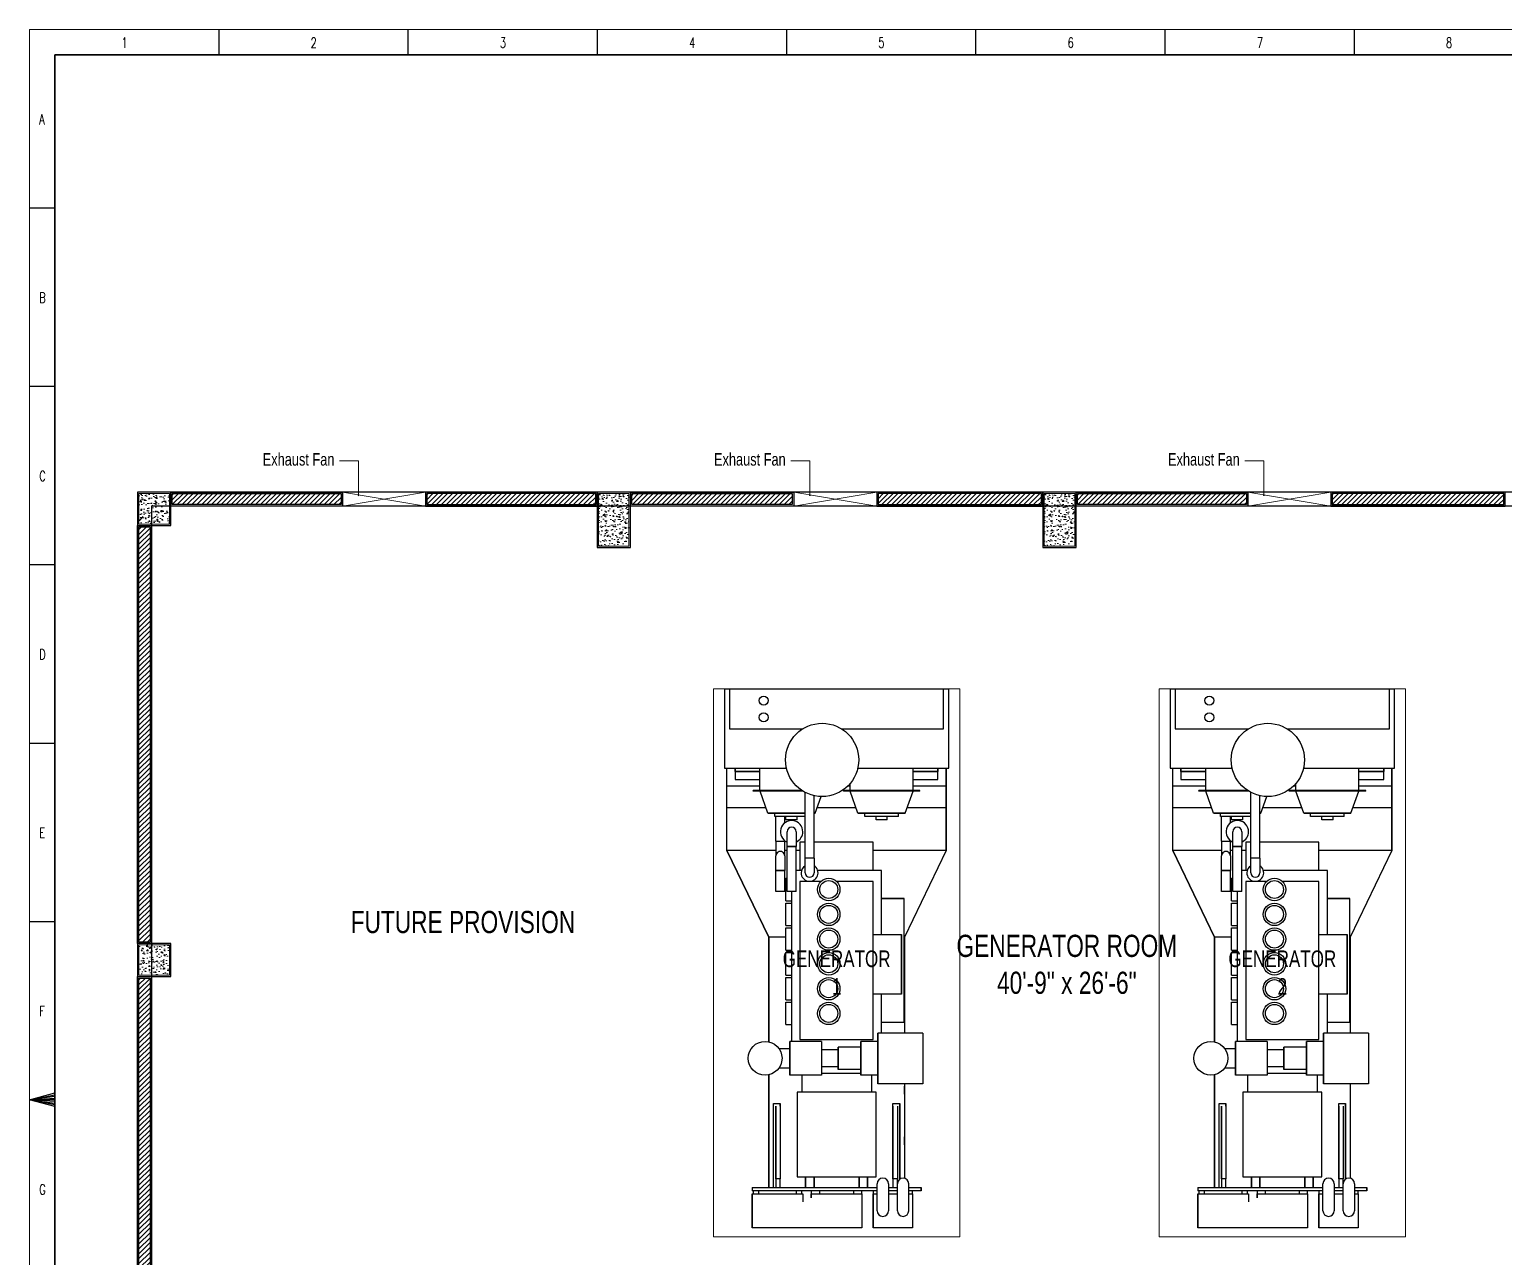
# Model space of a CAD drawing. Header units: inches. Extents: x -105538 to 282818, y -14900 to 167410.
# Drawn here: x -105538 to -92005, y 11765 to 23033 of the extents above; entities that cross this region are included whole.
import ezdxf

# ---------------------------------------------------------------- set-up
doc = ezdxf.new("R2010")
doc.units = ezdxf.units.IN
doc.header["$MEASUREMENT"] = 0
for name, color, linetype in [('COLLUM', 1, 'Continuous'), ('wall 05', 3, 'Continuous'), ('硅胶总平面底图 工艺装置区', 253, 'Continuous')]:
    doc.layers.add(name, color=color, linetype=linetype)
for name, color, linetype, lineweight in [('dim-8', 18, 'Continuous', 15), ('FLOORTILE', 40, 'Continuous', 9), ('Generator Upstone', 50, 'Continuous', 15), ('HACTH', 8, 'Continuous', 9), ('Parapet', 6, 'Continuous', 15), ('Plaster Line', 5, 'Continuous', 15), ('WINDOW', 140, 'Continuous', 9)]:
    doc.layers.add(name, color=color, linetype=linetype, lineweight=lineweight)
doc.styles.add('Swiss721', font='swisscl.ttf')
doc.styles.add('TEG BORDER', font='txt_qlt.shx', dxfattribs={"width": 0.7, "bigfont": 'hztxt.shx'})
doc.dimstyles.new('Level Mark 4', dxfattribs={"dimscale": 0, "dimtxt": 4, "dimasz": 4, "dimexe": 1, "dimexo": 2, "dimgap": 1, "dimtad": 0, "dimdec": 1, "dimzin": 1, "dimdsep": 46, "dimlunit": 4, "dimtxsty": 'Swiss721', "dimblk": 'OPEN30', "dimcen": 0, "dimclrd": 256, "dimclre": 256, "dimclrt": 7, "dimadec": 0, "dimazin": 0, "dimtm": 1e-09, "dimtfac": 1, "dimtdec": 1, "dimtofl": 0, "dimtmove": 1, "dimatfit": 3, "dimldrblk": 'OPEN30', "dimfxl": 0, "dimtolj": 2, "dimtzin": 0, "dimlwd": 9, "dimlwe": 9, "dimarcsym": 0})
pattern_1 = [(45, (-3646018.81, -4345395.496), (-22.4506403, 22.4506403), [])]

# ---------------------------------------------------------------- blocks, each defined once
blk = doc.blocks.new('_Open30')
at = {"color": 0, "linetype": 'ByBlock', "lineweight": -2}
for p, q in [((-1, 0.3), (0, 0)), ((0, 0), (-1, -0.3)), ((0, 0), (-1, 0))]:
    blk.add_line(p, q, dxfattribs=at)
blk = doc.blocks.new('252 BORDER A2')
for p, q in [((37.12, 420), (37.12, 415)), ((74.25, 420), (74.25, 415)), ((111.38, 420), (111.38, 415)), ((148.5, 420), (148.5, 415)), ((185.63, 420), (185.63, 415)), ((222.75, 420), (222.75, 415)), ((259.88, 420), (259.88, 415)), ((0, 385), (5, 385)), ((0, 350), (5, 350)), ((0, 315), (5, 315)), ((0, 280), (5, 280)), ((0, 245), (5, 245)), ((5, 210), (0, 210)), ((1.25, 210), (3.75, 210))]:
    blk.add_line(p, q)
at = {"linetype": 'Continuous'}
for p, q in [((489, 415), (5, 415)), ((5, 415), (5, 5))]:
    blk.add_line(p, q, dxfattribs=at)
at = {"color": 5, "lineweight": 15}
blk.add_lwpolyline([(0, 420), (594, 420), (594, 0), (0, 0)], close=True, dxfattribs=at)
blk.add_lwpolyline([(5, 415), (589, 415), (589, 5), (5, 5)], close=True)
blk.add_lwpolyline([(0, 210), (5, 211.34), (5, 208.66), (0, 210), (5, 211), (5, 210.67), (0, 210), (5, 210.33), (5, 209.67), (0, 210), (5, 209.33), (5, 209), (0, 210)])
at = {"char_height": 2, "width": 2, "attachment_point": 1, "style": 'TEG BORDER'}
for s, insert in [('1', (18.05, 418.41)), ('2', (55.17, 418.41)), ('3', (92.3, 418.41)), ('4', (129.42, 418.41)), ('5', (166.55, 418.41)), ('6', (203.67, 418.41)), ('7', (240.8, 418.41)), ('8', (277.92, 418.41)), ('A', (1.91, 403.39)), ('B', (1.91, 368.39)), ('C', (1.91, 333.39)), ('D', (1.91, 298.39)), ('E', (1.91, 263.39)), ('F', (1.91, 228.39)), ('G', (1.91, 193.39))]:
    blk.add_mtext(s, dxfattribs=dict(at, insert=insert))
blk = doc.blocks.new('Generators')
at = {"layer": '硅胶总平面底图 工艺装置区', "color": 251, "linetype": 'Continuous', "lineweight": -3}
for p, q in [((-1006, -5), (-1006, 0)), ((-1006, -5), (-1006, 0)), ((-1006, 0), (1006, 0)), ((-1006, 0), (1006, 0)), ((1006, 0), (1006, -5)), ((1006, -5), (1006, 0)), ((-982, -5), (-1029, -5)), ((-982, -5), (-1029, -5)), ((-1029, -5), (-1029, -728)), ((-1029, -5), (-1029, -728)), ((982, -5), (-982, -5)), ((982, -5), (-982, -5)), ((-982, -5), (-982, -367)), ((-982, -5), (-982, -367)), ((1029, -5), (982, -5)), ((1029, -5), (982, -5)), ((982, -367), (982, -5)), ((982, -367), (982, -5)), ((1029, -728), (1029, -5)), ((1029, -728), (1029, -5)), ((-982, -367), (-308, -367)), ((-982, -367), (-308, -367)), ((43, -367), (982, -367)), ((43, -367), (982, -367)), ((-1029, -728), (-460, -728)), ((-1029, -728), (-460, -728)), ((-1006, -894), (-1006, -728)), ((-1006, -894), (-1006, -728)), ((-930, -759), (-930, -728)), ((-930, -728), (-930, -759)), ((-930, -759), (-930, -832)), ((-930, -759), (-930, -832)), ((-703, -759), (-930, -759)), ((-930, -759), (-703, -759)), ((-703, -935), (-703, -728)), ((194, -728), (1029, -728)), ((194, -728), (1029, -728)), ((703, -935), (703, -728)), ((930, -759), (703, -759)), ((703, -759), (930, -759)), ((930, -728), (930, -759)), ((930, -759), (930, -728)), ((930, -832), (930, -759)), ((930, -832), (930, -759)), ((1006, -728), (1006, -894)), ((1006, -894), (1006, -728)), ((-703, -894), (-1006, -894)), ((-703, -894), (-1006, -894)), ((-1006, -1090), (-1006, -894)), ((-1006, -1090), (-1006, -894)), ((-930, -832), (-703, -832)), ((-930, -832), (-703, -832)), ((-765, -935), (-315, -935)), ((-315, -935), (-765, -935)), ((-765, -939), (-765, -935)), ((-308, -939), (-765, -939)), ((-308, -939), (-765, -939)), ((-630, -1142), (-701, -939)), ((62, -935), (765, -935)), ((765, -935), (62, -935)), ((62, -939), (62, -935)), ((765, -939), (62, -939)), ((765, -939), (62, -939)), ((124, -894), (101, -894)), ((124, -894), (101, -894)), ((124, -935), (124, -869)), ((196, -1142), (125, -939)), ((630, -1142), (701, -939)), ((703, -832), (930, -832)), ((703, -832), (930, -832)), ((1006, -894), (703, -894)), ((1006, -894), (703, -894)), ((765, -939), (765, -935)), ((1006, -1090), (1006, -894)), ((1006, -894), (1006, -1090)), ((-289, -1555), (-289, -950)), ((-207, -1555), (-207, -981)), ((-196, -1142), (-143, -989)), ((-1006, -1090), (-648, -1090)), ((-1006, -1090), (-648, -1090)), ((-1006, -1483), (-1006, -1090)), ((-1006, -1483), (-1006, -1090)), ((-289, -1142), (-630, -1142)), ((-630, -1142), (-413, -1142)), ((-568, -1173), (-568, -1142)), ((-289, -1173), (-568, -1173)), ((-289, -1173), (-568, -1173)), ((-558, -1400), (-558, -1173)), ((-475, -1230), (-475, -1173)), ((-465, -1204), (-465, -1173)), ((-362, -1204), (-465, -1204)), ((-362, -1204), (-465, -1204)), ((-413, -1142), (-289, -1142)), ((-362, -1204), (-362, -1173)), ((-196, -1142), (-207, -1142)), ((-207, -1142), (-196, -1142)), ((-178, -1090), (178, -1090)), ((-178, -1090), (178, -1090)), ((630, -1142), (196, -1142)), ((196, -1142), (413, -1142)), ((258, -1173), (258, -1142)), ((568, -1173), (258, -1173)), ((568, -1173), (258, -1173)), ((362, -1204), (362, -1173)), ((465, -1204), (362, -1204)), ((465, -1204), (362, -1204)), ((413, -1142), (630, -1142)), ((465, -1204), (465, -1173)), ((568, -1173), (568, -1142)), ((648, -1090), (1006, -1090)), ((648, -1090), (1006, -1090)), ((1006, -1090), (1006, -1483)), ((1006, -1483), (1006, -1090)), ((-455, -1447), (-455, -1312)), ((-372, -1312), (-372, -1447)), ((-623, -2278), (-1006, -1483)), ((-1006, -1483), (-623, -2278)), ((-558, -1483), (-1006, -1483)), ((-558, -1483), (-1006, -1483)), ((-558, -1400), (-475, -1400)), ((-558, -1400), (-475, -1400)), ((-558, -1400), (-558, -1534)), ((-475, -1400), (-475, -1395)), ((-475, -1534), (-475, -1400)), ((-455, -1483), (-475, -1483)), ((-455, -1483), (-475, -1483)), ((-455, -1447), (-372, -1447)), ((-372, -1447), (-455, -1447)), ((-455, -1860), (-455, -1447)), ((-372, -1860), (-372, -1447)), ((-336, -1483), (-372, -1483)), ((-336, -1483), (-372, -1483)), ((-336, -1408), (-336, -1667)), ((-336, -1408), (-336, -1667)), ((-289, -1408), (-336, -1408)), ((-289, -1408), (-336, -1408)), ((336, -1408), (-207, -1408)), ((336, -1408), (-207, -1408)), ((336, -1667), (336, -1408)), ((336, -1667), (336, -1408)), ((1006, -1483), (336, -1483)), ((1006, -1483), (336, -1483)), ((1006, -1483), (623, -2278)), ((1006, -1483), (623, -2278)), ((-558, -1669), (-558, -1534)), ((-475, -1534), (-475, -1669)), ((-207, -1555), (-289, -1555)), ((-207, -1555), (-289, -1555)), ((-289, -1689), (-289, -1555)), ((-207, -1555), (-207, -1689)), ((-558, -1669), (-475, -1669)), ((-475, -1669), (-558, -1669)), ((-558, -1860), (-558, -1669)), ((-475, -1860), (-475, -1669)), ((-465, -1842), (-465, -1739)), ((-465, -1842), (-465, -1739)), ((-465, -1739), (-455, -1739)), ((-322, -1667), (-372, -1667)), ((-322, -1667), (-372, -1667)), ((413, -1667), (-174, -1667)), ((413, -1667), (-174, -1667)), ((413, -2255), (413, -1667)), ((413, -2255), (413, -1667)), ((-475, -1860), (-558, -1860)), ((-475, -1860), (-558, -1860)), ((-465, -1946), (-465, -1842)), ((-465, -1946), (-465, -1842)), ((-372, -1860), (-455, -1860)), ((-372, -1860), (-455, -1860)), ((-413, -1860), (-413, -3236)), ((-413, -1860), (-413, -3236)), ((-146, -1770), (-336, -1770)), ((-146, -1770), (-336, -1770)), ((-336, -1770), (-336, -3217)), ((-336, -1770), (-336, -3217)), ((336, -1770), (2, -1770)), ((336, -1770), (2, -1770)), ((336, -2255), (336, -1770)), ((336, -2255), (336, -1770)), ((-465, -1946), (-413, -1946)), ((-465, -2070), (-465, -1966)), ((-465, -2070), (-465, -1966)), ((-465, -1966), (-413, -1966)), ((413, -1924), (620, -1924)), ((620, -1924), (413, -1924)), ((620, -3061), (620, -1924)), ((-465, -2173), (-465, -2070)), ((-465, -2173), (-465, -2070)), ((-624, -2276), (-624, -2315)), ((-623, -3240), (-623, -2278)), ((-623, -2278), (-623, -3240)), ((-465, -2278), (-623, -2278)), ((-465, -2278), (-623, -2278)), ((-465, -2173), (-413, -2173)), ((-465, -2297), (-465, -2194)), ((-465, -2297), (-465, -2194)), ((-465, -2194), (-413, -2194)), ((-465, -2400), (-465, -2297)), ((-465, -2400), (-465, -2297)), ((336, -2255), (594, -2255)), ((336, -2255), (594, -2255)), ((336, -2802), (336, -2255)), ((336, -2802), (336, -2255)), ((594, -2255), (594, -2802)), ((594, -2802), (594, -2255)), ((623, -2278), (620, -2278)), ((623, -2278), (620, -2278)), ((623, -2278), (623, -3159)), ((623, -2278), (623, -3159)), ((624, -2315), (624, -2276)), ((-624, -2315), (-623, -2316)), ((-465, -2400), (-413, -2400)), ((-465, -2524), (-465, -2421)), ((-465, -2524), (-465, -2421)), ((-465, -2421), (-413, -2421)), ((623, -2316), (624, -2315)), ((-465, -2628), (-465, -2524)), ((-465, -2628), (-465, -2524)), ((-465, -2628), (-413, -2628)), ((-465, -2752), (-465, -2648)), ((-465, -2752), (-465, -2648)), ((-465, -2648), (-413, -2648)), ((-465, -2855), (-465, -2752)), ((-465, -2855), (-465, -2752)), ((594, -2802), (336, -2802)), ((594, -2802), (336, -2802)), ((336, -3217), (336, -2802)), ((336, -3217), (336, -2802)), ((413, -3159), (413, -2802)), ((413, -3159), (413, -2802)), ((-465, -2855), (-413, -2855)), ((-465, -2979), (-465, -2876)), ((-465, -2979), (-465, -2876)), ((-465, -2876), (-413, -2876)), ((-465, -3082), (-465, -2979)), ((-465, -3082), (-465, -2979)), ((-465, -3082), (-465, -2979)), ((-465, -3082), (-465, -2979)), ((-465, -3082), (-413, -3082)), ((-465, -3082), (-413, -3082)), ((620, -3061), (413, -3061)), ((620, -3061), (413, -3061)), ((620, -3061), (413, -3061)), ((620, -3061), (413, -3061)), ((-623, -3180), (-624, -3181)), ((-623, -3180), (-624, -3181)), ((-624, -3181), (-624, -3240)), ((-624, -3181), (-624, -3240)), ((-429, -3546), (-429, -3236)), ((-429, -3236), (-429, -3546)), ((-139, -3236), (-429, -3236)), ((-429, -3546), (-429, -3236)), ((-429, -3236), (-429, -3546)), ((-139, -3236), (-429, -3236)), ((-336, -3217), (336, -3217)), ((-336, -3217), (336, -3217)), ((-336, -3217), (336, -3217)), ((-336, -3217), (336, -3217)), ((-139, -3236), (-139, -3546)), ((-139, -3236), (-139, -3546)), ((-139, -3236), (-139, -3546)), ((-139, -3236), (-139, -3546)), ((222, -3546), (222, -3236)), ((222, -3236), (222, -3546)), ((377, -3236), (222, -3236)), ((222, -3546), (222, -3236)), ((222, -3236), (222, -3546)), ((377, -3236), (222, -3236)), ((377, -3624), (377, -3159)), ((377, -3159), (377, -3624)), ((790, -3159), (377, -3159)), ((377, -3624), (377, -3159)), ((377, -3159), (377, -3624)), ((790, -3159), (377, -3159)), ((790, -3159), (790, -3624)), ((790, -3159), (790, -3624)), ((790, -3159), (790, -3624)), ((790, -3159), (790, -3624)), ((-429, -3304), (-528, -3304)), ((-429, -3304), (-528, -3304)), ((15, -3314), (-139, -3314)), ((15, -3314), (-139, -3314)), ((15, -3495), (15, -3288)), ((15, -3288), (15, -3495)), ((222, -3288), (15, -3288)), ((15, -3495), (15, -3288)), ((15, -3288), (15, -3495)), ((222, -3288), (15, -3288)), ((-528, -3479), (-429, -3479)), ((-528, -3479), (-429, -3479)), ((15, -3469), (-139, -3469)), ((15, -3469), (-139, -3469)), ((222, -3495), (15, -3495)), ((222, -3495), (15, -3495)), ((-623, -3645), (-624, -3646)), ((-623, -3645), (-624, -3646)), ((-624, -3646), (-624, -3718)), ((-624, -3646), (-624, -3718)), ((-623, -4576), (-623, -3543)), ((-623, -3543), (-623, -4576)), ((-623, -4576), (-623, -3543)), ((-623, -3543), (-623, -4576)), ((-139, -3546), (-429, -3546)), ((-139, -3546), (-429, -3546)), ((-320, -3546), (-320, -3702)), ((-320, -3546), (-320, -3702)), ((-139, -3527), (222, -3527)), ((-139, -3527), (222, -3527)), ((-139, -3527), (222, -3527)), ((-139, -3527), (222, -3527)), ((377, -3546), (222, -3546)), ((377, -3546), (222, -3546)), ((320, -3546), (320, -3702)), ((320, -3546), (320, -3702)), ((790, -3624), (377, -3624)), ((790, -3624), (377, -3624)), ((623, -3624), (623, -4493)), ((623, -3624), (623, -4493)), ((623, -3624), (623, -4493)), ((623, -3624), (623, -4493)), ((624, -3646), (623, -3645)), ((624, -3646), (623, -3645)), ((624, -3718), (624, -3646)), ((624, -3718), (624, -3646)), ((-624, -3718), (-623, -3719)), ((-624, -3718), (-623, -3719)), ((362, -3702), (-362, -3702)), ((362, -3702), (-362, -3702)), ((-362, -3702), (-362, -4477)), ((-362, -3702), (-362, -4477)), ((362, -3702), (-362, -3702)), ((362, -3702), (-362, -3702)), ((-362, -3702), (-362, -4477)), ((-362, -3702), (-362, -4477)), ((362, -4477), (362, -3702)), ((362, -4477), (362, -3702)), ((362, -4477), (362, -3702)), ((362, -4477), (362, -3702)), ((623, -3719), (624, -3718)), ((623, -3719), (624, -3718)), ((-579, -4576), (-579, -3806)), ((-579, -4576), (-579, -3806)), ((-579, -3806), (-517, -3806)), ((-579, -3806), (-517, -3806)), ((-579, -4576), (-579, -3806)), ((-579, -4576), (-579, -3806)), ((-579, -3806), (-517, -3806)), ((-579, -3806), (-517, -3806)), ((-558, -4498), (-558, -3830)), ((-558, -3830), (-558, -4498)), ((-558, -4498), (-558, -3830)), ((-558, -3830), (-558, -4498)), ((-517, -3806), (-517, -3830)), ((-517, -3830), (-517, -3806)), ((-517, -3806), (-517, -3830)), ((-517, -3830), (-517, -3806)), ((-517, -3830), (-517, -4498)), ((-517, -3830), (-517, -4498)), ((-517, -3830), (-517, -4498)), ((-517, -3830), (-517, -4498)), ((517, -3806), (579, -3806)), ((517, -3806), (579, -3806)), ((517, -3830), (517, -3806)), ((517, -3830), (517, -3806)), ((517, -3806), (579, -3806)), ((517, -3806), (579, -3806)), ((517, -3830), (517, -3806)), ((517, -3830), (517, -3806)), ((517, -4498), (517, -3830)), ((517, -3830), (517, -4498)), ((517, -4498), (517, -3830)), ((517, -3830), (517, -4498)), ((558, -3830), (558, -4498)), ((558, -3830), (558, -4498)), ((558, -3830), (558, -4498)), ((558, -3830), (558, -4498)), ((579, -3806), (579, -4501)), ((579, -4501), (579, -3806)), ((579, -3806), (579, -4501)), ((579, -4501), (579, -3806)), ((-623, -4110), (-624, -4111)), ((-623, -4110), (-624, -4111)), ((-624, -4111), (-624, -4183)), ((-624, -4111), (-624, -4183)), ((-624, -4183), (-623, -4184)), ((-624, -4183), (-623, -4184)), ((624, -4111), (623, -4110)), ((624, -4111), (623, -4110)), ((623, -4184), (624, -4183)), ((623, -4184), (624, -4183)), ((624, -4183), (624, -4111)), ((624, -4183), (624, -4111)), ((-775, -4576), (372, -4576)), ((-775, -4576), (372, -4576)), ((-775, -4576), (-775, -4606)), ((-775, -4576), (-775, -4606)), ((-558, -4498), (-558, -4576)), ((-558, -4498), (-558, -4576)), ((-517, -4498), (-558, -4498)), ((-517, -4498), (-558, -4498)), ((-517, -4576), (-517, -4498)), ((-517, -4576), (-517, -4498)), ((-362, -4477), (362, -4477)), ((-362, -4477), (362, -4477)), ((-284, -4477), (-284, -4576)), ((-284, -4576), (-284, -4477)), ((-207, -4576), (-207, -4477)), ((-207, -4477), (-207, -4576)), ((207, -4477), (207, -4576)), ((207, -4576), (207, -4477)), ((284, -4576), (284, -4477)), ((284, -4477), (284, -4576)), ((372, -4790), (372, -4542)), ((475, -4542), (475, -4790)), ((475, -4576), (558, -4576)), ((475, -4576), (558, -4576)), ((517, -4498), (517, -4576)), ((517, -4498), (517, -4576)), ((558, -4498), (517, -4498)), ((558, -4498), (517, -4498)), ((558, -4542), (558, -4498)), ((558, -4542), (558, -4498)), ((558, -4790), (558, -4542)), ((661, -4542), (661, -4790)), ((661, -4576), (775, -4576)), ((661, -4576), (775, -4576)), ((775, -4606), (775, -4576)), ((775, -4576), (775, -4606)), ((-765, -4606), (-775, -4606)), ((-765, -4606), (-775, -4606)), ((-775, -4635), (-310, -4635)), ((-775, -4635), (-310, -4635)), ((-775, -4945), (-775, -4635)), ((-775, -4635), (-775, -4945)), ((-765, -4606), (-765, -4635)), ((-765, -4606), (-765, -4635)), ((-713, -4606), (-765, -4606)), ((-713, -4606), (-765, -4606)), ((-765, -4635), (-713, -4635)), ((-765, -4635), (-713, -4635)), ((-372, -4606), (-713, -4606)), ((-372, -4606), (-713, -4606)), ((-713, -4635), (-713, -4606)), ((-713, -4635), (-713, -4606)), ((-372, -4606), (-372, -4635)), ((-372, -4606), (-372, -4635)), ((-320, -4606), (-372, -4606)), ((-320, -4606), (-372, -4606)), ((-372, -4635), (-320, -4635)), ((-372, -4635), (-320, -4635)), ((-320, -4635), (-320, -4606)), ((-320, -4635), (-320, -4606)), ((-232, -4606), (-320, -4606)), ((-232, -4606), (-320, -4606)), ((-310, -4635), (-310, -4708)), ((-310, -4635), (-310, -4708)), ((-232, -4606), (-232, -4635)), ((-232, -4606), (-232, -4635)), ((-155, -4606), (-232, -4606)), ((-155, -4606), (-232, -4606)), ((-232, -4635), (-155, -4635)), ((-232, -4635), (-155, -4635)), ((-232, -4672), (-232, -4635)), ((-232, -4635), (-232, -4672)), ((-155, -4635), (-155, -4606)), ((-155, -4635), (-155, -4606)), ((155, -4606), (-155, -4606)), ((155, -4606), (-155, -4606)), ((-155, -4635), (155, -4635)), ((-155, -4635), (155, -4635)), ((155, -4606), (155, -4635)), ((155, -4606), (155, -4635)), ((232, -4606), (155, -4606)), ((232, -4606), (155, -4606)), ((155, -4635), (232, -4635)), ((155, -4635), (232, -4635)), ((336, -4606), (232, -4606)), ((336, -4606), (232, -4606)), ((232, -4635), (232, -4606)), ((232, -4635), (232, -4606)), ((232, -4635), (232, -4945)), ((232, -4635), (232, -4945)), ((336, -4606), (336, -4635)), ((336, -4606), (336, -4635)), ((372, -4606), (336, -4606)), ((372, -4606), (336, -4606)), ((336, -4635), (372, -4635)), ((336, -4635), (372, -4635)), ((336, -4945), (336, -4635)), ((336, -4635), (336, -4945)), ((336, -4635), (372, -4635)), ((336, -4635), (372, -4635)), ((558, -4606), (475, -4606)), ((558, -4606), (475, -4606)), ((475, -4635), (558, -4635)), ((475, -4635), (558, -4635)), ((697, -4606), (661, -4606)), ((697, -4606), (661, -4606)), ((661, -4635), (697, -4635)), ((661, -4635), (697, -4635)), ((661, -4635), (697, -4635)), ((661, -4635), (697, -4635)), ((775, -4606), (697, -4606)), ((775, -4606), (697, -4606)), ((697, -4635), (697, -4606)), ((697, -4635), (697, -4606)), ((697, -4635), (697, -4945)), ((697, -4635), (697, -4945)), ((200, -4945), (-775, -4945)), ((200, -4945), (-775, -4945)), ((232, -4945), (200, -4945)), ((232, -4945), (200, -4945)), ((697, -4945), (336, -4945)), ((697, -4945), (336, -4945))]:
    blk.add_line(p, q, dxfattribs=at)
for centre, radius in [((-669, -108), 41.3), ((-669, -108), 41.3), ((-669, -263), 41.3), ((-669, -263), 41.3), ((-133, -653), 336), ((-133, -653), 336), ((-72, -1842), 103), ((-72, -1842), 103), ((-72, -1842), 82.7), ((-72, -1842), 82.7), ((-72, -2070), 103), ((-72, -2070), 103), ((-72, -2070), 82.7), ((-72, -2070), 82.7), ((-72, -2297), 103), ((-72, -2297), 103), ((-72, -2297), 82.7), ((-72, -2297), 82.7), ((-72, -2524), 103), ((-72, -2524), 103), ((-72, -2524), 82.7), ((-72, -2524), 82.7), ((-72, -2752), 103), ((-72, -2752), 103), ((-72, -2752), 82.7), ((-72, -2752), 82.7), ((-72, -2979), 103), ((-72, -2979), 103), ((-72, -2979), 82.7), ((-72, -2979), 82.7), ((-656, -3391), 155), ((-656, -3391), 155), ((-656, -3391), 155), ((-656, -3391), 155)]:
    blk.add_circle(centre, radius, dxfattribs=at)
for centre, radius, start, end in [((-413, -1312), 103, 0, 246.4218), ((-413, -1312), 103, 0, 246.4218), ((-413, -1312), 41.3, 0, 180), ((-413, -1312), 41.3, 0, 180), ((-413, -1312), 103, 293.5782, 0), ((-413, -1312), 103, 293.5782, 0), ((-517, -1534), 41.3, 0, 180.0002), ((-517, -1534), 41.3, 0, 180.0002), ((-248, -1689), 77.5, 180, 57.7691), ((-248, -1689), 77.5, 122.2309, 180), ((-248, -1689), 77.5, 122.2309, 180), ((-248, -1689), 77.5, 180, 57.7691), ((-248, -1689), 41.3, 180, 0), ((-248, -1689), 41.3, 180, 0), ((424, -4542), 51.7, 90, 180), ((424, -4542), 51.7, 90, 180), ((424, -4542), 51.7, 0, 90), ((424, -4542), 51.7, 0, 90), ((610, -4542), 51.7, 90, 180), ((610, -4542), 51.7, 90, 180), ((610, -4542), 51.7, 0, 90), ((610, -4542), 51.7, 0, 90), ((424, -4790), 51.7, 180, 0), ((424, -4790), 51.7, 180, 0), ((610, -4790), 51.7, 180, 0), ((610, -4790), 51.7, 180, 0)]:
    blk.add_arc(centre, radius, start, end, dxfattribs=at)

msp = doc.modelspace()

# ---------------------------------------------------------------- hatches: boundary and pattern name
at = {"layer": 'HACTH', "lineweight": 0}
h = msp.add_hatch(dxfattribs=at)
h.set_pattern_fill('AR-CONC', color=256, scale=12.7, style=0)
h.set_pattern_definition([(50, (-3523823.494, -4372449.36), (91.0920432, -7.9695211), [9.525, -104.775]), (355, (-3523823.49, -4372449.36), (-17.6214194, 95.528401), [7.62, -83.82]), (100.4514, (-3523815.9, -4372450.03), (73.4706915, 87.5588218), [8.0950041, -89.0450482]), (46.1842, (-3523823.5, -4372423.96), (135.5396132, -21.0209148), [14.2875, -157.1625]), (96.6356, (-3523812.2, -4372425.71), (118.7021636, 123.7129696), [12.1425066, -133.567551]), (351.1842, (-3523823.5, -4372423.96), (118.702067, 123.7130623), [11.43, -125.73]), (21, (-3523810.794, -4372430.31), (75.8071956, -51.1325991), [9.525, -104.775]), (326, (-3523810.79, -4372430.31), (30.9010472, 92.0940557), [7.62, -83.82]), (71.4514, (-3523804.48, -4372434.57), (106.7082738, 40.9613731), [8.0950041, -89.0450482]), (37.5, (-3523823.494, -4372449.362), (1.54430163, 42.27751944), [0, -82.804, 0, -85.09, 0, -84.1375]), (7.5, (-3523823.494, -4372449.362), (33.40983126, 50.0902874), [0, -48.514, 0, -80.899, 0, -32.0675]), (327.5, (-3523851.815, -4372449.362), (67.7954494, -2.8644687), [0, -31.75, 0, -99.06, 0, -131.445]), (317.5, (-3523864.515, -4372449.36), (74.0646435, 12.71333276), [0, -41.275, 0, -65.786, 0, -93.345])])
h.paths.add_polyline_path([(-104533.6, 18495.1), (-104254.2, 18495.1), (-104254.2, 18774.5), (-104533.6, 18774.5)])
h = msp.add_hatch(dxfattribs=at)
h.set_pattern_fill('ANSI31', color=256, scale=254, style=0)
h.set_pattern_definition(pattern_1)
h.paths.add_polyline_path([(-104228.8, 18672.9), (-102679.4, 18672.9), (-102679.4, 18774.5), (-104228.8, 18774.5)])
h.paths.add_polyline_path([(-104030.9, 18493), (-104030.9, 18774.1), (-104245.1, 18774.1), (-104245.1, 18493)], flags=9)
h = msp.add_hatch(dxfattribs=at)
h.set_pattern_fill('ANSI31', color=256, scale=254, style=0)
h.set_pattern_definition(pattern_1)
h.paths.add_polyline_path([(-100342.6, 18774.5), (-101892, 18774.5), (-101892, 18672.9), (-100342.6, 18672.9)])
h = msp.add_hatch(dxfattribs=at)
h.set_pattern_fill('AR-CONC', color=256, scale=12.7, style=0)
h.set_pattern_definition([(50, (-3676708.25, -4345497.096), (91.0920432, -7.9695211), [9.525, -104.775]), (355, (-3676708.25, -4345497.1), (-17.6214194, 95.528401), [7.62, -83.82]), (100.4514, (-3676700.66, -4345497.76), (73.4706915, 87.5588218), [8.0950041, -89.0450482]), (46.1842, (-3676708.25, -4345471.7), (135.5396132, -21.0209148), [14.2875, -157.1625]), (96.6356, (-3676696.95, -4345473.45), (118.7021636, 123.7129696), [12.1425066, -133.567551]), (351.1842, (-3676708.25, -4345471.7), (118.702067, 123.7130623), [11.43, -125.73]), (21, (-3676695.55, -4345478.046), (75.8071956, -51.1325991), [9.525, -104.775]), (326, (-3676695.55, -4345478.05), (30.9010472, 92.0940557), [7.62, -83.82]), (71.4514, (-3676689.23, -4345482.31), (106.7082738, 40.9613731), [8.0950041, -89.0450482]), (37.5, (-3676708.25, -4345497.096), (1.54430163, 42.27751944), [0, -82.804, 0, -85.09, 0, -84.1375]), (7.5, (-3676708.25, -4345497.096), (33.40983126, 50.0902874), [0, -48.514, 0, -80.899, 0, -32.0675]), (327.5, (-3676736.57, -4345497.096), (67.7954494, -2.86446871), [0, -31.75, 0, -99.06, 0, -131.445]), (317.5, (-3676749.27, -4345497.096), (74.0646435, 12.71333276), [0, -41.275, 0, -65.786, 0, -93.345])])
h.paths.add_polyline_path([(-100177.5, 18660.2), (-100177.5, 18774.5), (-100317.2, 18774.5), (-100317.2, 18660.2)])
h.paths.add_polyline_path([(-100037.8, 18660.2), (-100037.8, 18774.5), (-100177.5, 18774.5), (-100177.5, 18660.2)])
h.paths.add_polyline_path([(-100177.5, 18291.9), (-100037.8, 18291.9), (-100037.8, 18660.2), (-100177.5, 18660.2)])
h.paths.add_polyline_path([(-100177.5, 18660.2), (-100317.2, 18660.2), (-100317.2, 18291.9), (-100177.5, 18291.9)])
h = msp.add_hatch(dxfattribs=at)
h.set_pattern_fill('ANSI31', color=256, scale=254, style=0)
h.set_pattern_definition(pattern_1)
h.paths.add_polyline_path([(-96253.2, 18774.5), (-97751.8, 18774.5), (-97751.8, 18672.9), (-96253.2, 18672.9)])
h.paths.add_polyline_path([(-100012.4, 18672.9), (-98539.2, 18672.9), (-98539.2, 18774.5), (-100012.4, 18774.5)])
h = msp.add_hatch(dxfattribs=at)
h.set_pattern_fill('AR-CONC', color=256, scale=12.7, style=0)
h.set_pattern_definition([(50, (-3672618.85, -4345497.096), (91.0920432, -7.9695211), [9.525, -104.775]), (355, (-3672618.85, -4345497.1), (-17.6214194, 95.528401), [7.62, -83.82]), (100.4514, (-3672611.26, -4345497.76), (73.4706915, 87.5588218), [8.0950041, -89.0450482]), (46.1842, (-3672618.85, -4345471.7), (135.5396132, -21.0209148), [14.2875, -157.1625]), (96.6356, (-3672607.55, -4345473.45), (118.7021636, 123.7129696), [12.1425066, -133.567551]), (351.1842, (-3672618.85, -4345471.7), (118.702067, 123.7130623), [11.43, -125.73]), (21, (-3672606.15, -4345478.046), (75.8071956, -51.1325991), [9.525, -104.775]), (326, (-3672606.15, -4345478.05), (30.9010472, 92.0940557), [7.62, -83.82]), (71.4514, (-3672599.83, -4345482.31), (106.7082738, 40.9613731), [8.0950041, -89.0450482]), (37.5, (-3672618.85, -4345497.096), (1.54430163, 42.27751944), [0, -82.804, 0, -85.09, 0, -84.1375]), (7.5, (-3672618.85, -4345497.096), (33.40983126, 50.0902874), [0, -48.514, 0, -80.899, 0, -32.0675]), (327.5, (-3672647.17, -4345497.096), (67.7954494, -2.86446871), [0, -31.75, 0, -99.06, 0, -131.445]), (317.5, (-3672659.87, -4345497.096), (74.0646435, 12.71333276), [0, -41.275, 0, -65.786, 0, -93.345])])
h.paths.add_polyline_path([(-96088.1, 18660.2), (-96088.1, 18774.5), (-96227.8, 18774.5), (-96227.8, 18660.2)])
h.paths.add_polyline_path([(-95948.4, 18660.2), (-95948.4, 18774.5), (-96088.1, 18774.5), (-96088.1, 18660.2)])
h.paths.add_polyline_path([(-96088.1, 18291.9), (-95948.4, 18291.9), (-95948.4, 18660.2), (-96088.1, 18660.2)])
h.paths.add_polyline_path([(-96088.1, 18660.2), (-96227.8, 18660.2), (-96227.8, 18291.9), (-96088.1, 18291.9)])
h = msp.add_hatch(dxfattribs=at)
h.set_pattern_fill('ANSI31', color=256, scale=254, style=0)
h.set_pattern_definition(pattern_1)
h.paths.add_polyline_path([(-92011.4, 18774.5), (-93586.2, 18774.5), (-93586.2, 18672.9), (-92011.4, 18672.9)])
h.paths.add_polyline_path([(-95923, 18672.9), (-94373.6, 18672.9), (-94373.6, 18774.5), (-95923, 18774.5)])
h = msp.add_hatch(dxfattribs=at)
h.set_pattern_fill('ANSI31', color=256, scale=254, style=0)
h.set_pattern_definition([(45, (-3926462.577, -4344634.035), (-22.4506403, 22.4506403), [])])
h.paths.add_polyline_path([(-104533.6, 10773.5), (-104432, 10773.5), (-104432, 14329.5), (-104533.6, 14329.5)])
h.paths.add_polyline_path([(-104432, 18469.7), (-104533.6, 18469.7), (-104533.6, 14659.7), (-104432, 14659.7)])
h = msp.add_hatch(dxfattribs=at)
h.set_pattern_fill('AR-CONC', color=256, scale=12.7, style=0)
h.set_pattern_definition([(50, (-3523823.494, -4368029.76), (91.0920432, -7.9695211), [9.525, -104.775]), (355, (-3523823.49, -4368029.76), (-17.6214194, 95.528401), [7.62, -83.82]), (100.4514, (-3523815.9, -4368030.43), (73.4706915, 87.5588218), [8.0950041, -89.0450482]), (46.1842, (-3523823.5, -4368004.36), (135.5396132, -21.0209148), [14.2875, -157.1625]), (96.6356, (-3523812.2, -4368006.11), (118.7021636, 123.7129696), [12.1425066, -133.567551]), (351.1842, (-3523823.5, -4368004.36), (118.702067, 123.7130623), [11.43, -125.73]), (21, (-3523810.794, -4368010.71), (75.8071956, -51.1325991), [9.525, -104.775]), (326, (-3523810.79, -4368010.71), (30.9010472, 92.0940557), [7.62, -83.82]), (71.4514, (-3523804.48, -4368014.97), (106.7082738, 40.9613731), [8.0950041, -89.0450482]), (37.5, (-3523823.494, -4368029.762), (1.54430163, 42.27751944), [0, -82.804, 0, -85.09, 0, -84.1375]), (7.5, (-3523823.494, -4368029.762), (33.40983126, 50.0902874), [0, -48.514, 0, -80.899, 0, -32.0675]), (327.5, (-3523851.815, -4368029.762), (67.7954494, -2.8644687), [0, -31.75, 0, -99.06, 0, -131.445]), (317.5, (-3523864.515, -4368029.76), (74.0646435, 12.71333276), [0, -41.275, 0, -65.786, 0, -93.345])])
h.paths.add_polyline_path([(-104254.2, 14634.3), (-104533.6, 14634.3), (-104533.6, 14354.9), (-104254.2, 14354.9)])

# ---------------------------------------------------------------- linework, layer by layer
at = {"color": 3}
msp.add_line((-98157.6, 18721.7), (-98157.6, 18725.7), dxfattribs=at)
msp.add_circle((-104435.9, 14631.2), 21.1)
at = {"layer": 'COLLUM', "linetype": 'Continuous', "ltscale": 10}
for points in [[(-104546.3, 18482.4), (-104241.5, 18482.4), (-104241.5, 18787.2), (-104546.3, 18787.2)], [(-100329.9, 18279.2), (-100025.1, 18279.2), (-100025.1, 18787.2), (-100329.9, 18787.2)], [(-96240.5, 18279.2), (-95935.7, 18279.2), (-95935.7, 18787.2), (-96240.5, 18787.2)], [(-104546.3, 14342.2), (-104241.5, 14342.2), (-104241.5, 14647), (-104546.3, 14647)]]:
    msp.add_lwpolyline(points, close=True, dxfattribs=at)
at = {"layer": 'Generator Upstone', "linetype": 'Continuous', "ltscale": 10}
for points in [[(-99263.1, 11954.6), (-97002.5, 11954.6), (-97002.5, 16983.8), (-99263.1, 16983.8)], [(-95173.7, 11954.6), (-92913.1, 11954.6), (-92913.1, 16983.8), (-95173.7, 16983.8)]]:
    msp.add_lwpolyline(points, close=True, dxfattribs=at)
at = {"layer": 'Parapet', "color": 252, "lineweight": -3}
for points in [[(-104546.3, 10456), (-84023.1, 10456), (-84023.1, 20438.2), (-86232.9, 20438.2), (-86232.9, 18787.2), (-104546.3, 18787.2)], [(-104419.3, 10583), (-84150.1, 10583), (-84150.1, 20311.2), (-86105.9, 20311.2), (-86105.9, 18660.2), (-104419.3, 18660.2)]]:
    msp.add_lwpolyline(points, close=True, dxfattribs=at)
at = {"layer": 'Plaster Line'}
for points in [[(-104533.6, 18495.1), (-104254.2, 18495.1), (-104254.2, 18774.5), (-104533.6, 18774.5)], [(-100317.2, 18291.9), (-100037.8, 18291.9), (-100037.8, 18774.5), (-100317.2, 18774.5)], [(-96227.8, 18291.9), (-95948.4, 18291.9), (-95948.4, 18774.5), (-96227.8, 18774.5)], [(-104533.6, 14354.9), (-104254.2, 14354.9), (-104254.2, 14634.3), (-104533.6, 14634.3)], [(-104419.3, 14647), (-104419.3, 14647), (-104419.3, 14647), (-104419.3, 14647)]]:
    msp.add_lwpolyline(points, close=True, dxfattribs=at)
at = {"layer": 'Plaster Line', "color": 252, "lineweight": -3}
for points in [[(-104228.8, 18774.5), (-102679.4, 18774.5), (-102679.4, 18672.9), (-104228.8, 18672.9)], [(-100342.6, 18774.5), (-101892, 18774.5), (-101892, 18672.9), (-100342.6, 18672.9)], [(-100012.4, 18774.5), (-98539.2, 18774.5), (-98539.2, 18672.9), (-100012.4, 18672.9)], [(-96253.2, 18774.5), (-97751.8, 18774.5), (-97751.8, 18672.9), (-96253.2, 18672.9)], [(-95923, 18774.5), (-94373.6, 18774.5), (-94373.6, 18672.9), (-95923, 18672.9)], [(-92011.4, 18774.5), (-93586.2, 18774.5), (-93586.2, 18672.9), (-92011.4, 18672.9)], [(-104533.6, 18469.7), (-104432, 18469.7), (-104432, 14659.7), (-104533.6, 14659.7)], [(-104533.6, 14329.5), (-104432, 14329.5), (-104432, 10773.5), (-104533.6, 10773.5)]]:
    msp.add_lwpolyline(points, close=True, dxfattribs=at)
at = {"layer": 'wall 05', "color": 252, "lineweight": -3}
for points in [[(-104241.5, 18787.2), (-102666.7, 18787.2), (-102666.7, 18660.2), (-104241.5, 18660.2)], [(-100329.9, 18787.2), (-101904.7, 18787.2), (-101904.7, 18660.2), (-100329.9, 18660.2)], [(-100025.1, 18787.2), (-98526.5, 18787.2), (-98526.5, 18660.2), (-100025.1, 18660.2)], [(-96240.5, 18787.2), (-97764.5, 18787.2), (-97764.5, 18660.2), (-96240.5, 18660.2)], [(-95935.7, 18787.2), (-94360.9, 18787.2), (-94360.9, 18660.2), (-95935.7, 18660.2)], [(-91998.7, 18787.2), (-93598.9, 18787.2), (-93598.9, 18660.2), (-91998.7, 18660.2)], [(-104546.3, 18482.4), (-104419.3, 18482.4), (-104419.3, 14647), (-104546.3, 14647)], [(-104546.3, 14342.2), (-104419.3, 14342.2), (-104419.3, 10760.8), (-104546.3, 10760.8)]]:
    msp.add_lwpolyline(points, close=True, dxfattribs=at)
at = {"layer": 'WINDOW'}
for p, q in [((-102666.7, 18787.2), (-101904.7, 18660.2)), ((-102666.7, 18660.2), (-101904.7, 18787.2)), ((-98526.5, 18787.2), (-97764.5, 18660.2)), ((-98526.5, 18660.2), (-97764.5, 18787.2)), ((-94360.9, 18787.2), (-93598.9, 18660.2)), ((-94360.9, 18660.2), (-93598.9, 18787.2))]:
    msp.add_line(p, q, dxfattribs=at)
for points in [[(-102666.7, 18787.2), (-101904.7, 18787.2), (-101904.7, 18660.2), (-102666.7, 18660.2)], [(-98526.5, 18787.2), (-97764.5, 18787.2), (-97764.5, 18660.2), (-98526.5, 18660.2)], [(-94360.9, 18787.2), (-93598.9, 18787.2), (-93598.9, 18660.2), (-94360.9, 18660.2)]]:
    msp.add_lwpolyline(points, close=True, dxfattribs=at)

# ---------------------------------------------------------------- block references
at = {"xscale": 46.76394, "yscale": 46.76394, "zscale": 46.76394}
msp.add_blockref('252 BORDER A2', (-105537.8, 3392), dxfattribs=at)
for p in [(-98132.8, 16983.8), (-94043.4, 16983.8)]:
    msp.add_blockref('Generators', p)

# ---------------------------------------------------------------- texts
at = {"layer": 'dim-8', "linetype": 'Continuous', "ltscale": 10, "attachment_point": 5, "style": 'Swiss721'}
for s, insert, char_height in [('\\A1;Exhaust Fan', (-103069, 19087.8), 114.3), ('\\A1;Exhaust Fan', (-98928.8, 19087.8), 114.3), ('\\A1;Exhaust Fan', (-94763.2, 19087.8), 114.3), ('\\A1;FUTURE PROVISION', (-101561.4, 14842.1), 203.2), ('\\A1;GENERATOR ROOM\\P40\'-9" x 26\'-6"', (-96020.7, 14453.9), 203.2), ('\\A1;GENERATOR\\P1', (-98132.8, 14379.2), 152.4), ('\\A1;GENERATOR\\P2', (-94043.4, 14379.2), 152.4)]:
    msp.add_mtext(s, dxfattribs=dict(at, insert=insert, char_height=char_height))

# ---------------------------------------------------------------- leaders
at = {"layer": 'FLOORTILE', "linetype": 'Continuous', "ltscale": 10}
for points in [[(-102518.6, 18754.3), (-102518.6, 19076.4), (-102693, 19076.4)], [(-98378.4, 18754.3), (-98378.4, 19076.4), (-98552.8, 19076.4)], [(-94212.8, 18754.3), (-94212.8, 19076.4), (-94387.2, 19076.4)]]:
    msp.add_leader(points, dimstyle='Level Mark 4', override={"dimscale": 1}, dxfattribs=at)

doc.saveas('drawing.dxf')
